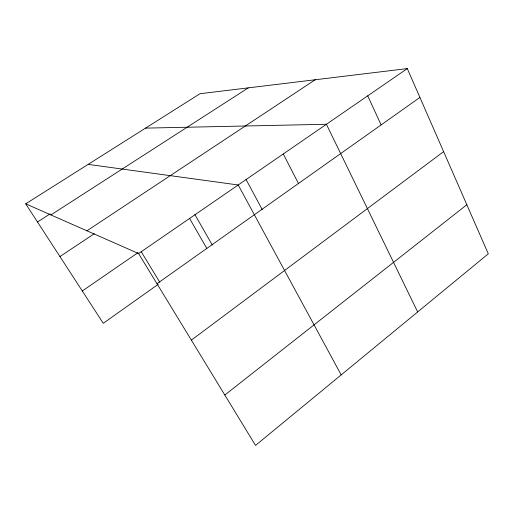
<?xml version="1.0" encoding="UTF-8"?>
<svg xmlns="http://www.w3.org/2000/svg" width="514" height="514" viewBox="0 0 514 514"><rect width="100%" height="100%" fill="white"/><g stroke="black" fill="none" stroke-linecap="round" stroke-linejoin="round"><path stroke-width="0.77" d="M224.817 395.022L466.84 204.739M191.362 340.139L443.621 151.636M156.976 283.734L419.912 97.435M158.228 284.3L103.263 323.287L25.7 203.827L200.004 93.721L407.3 68.593L488.3 253.807L255.529 445.407L138.587 253.556L25.7 203.827M138.587 253.556L407.3 68.593M82.285 290.982L138.067 252.618M59.932 256.557L94.287 233.709M86.93 230.805L315.21 79.76M37.49 221.99L50.121 213.875M50.912 214.936L248.268 87.875M145.552 128.121L326.416 124.272L417.651 311.959M88.157 164.377L238.213 184.982L341.18 374.899M141.099 251.5L159.777 282.225M189.589 218.45L206.808 248.429M194.87 214.518L212.269 245.005M245.994 179.354L262.224 209.577M283.291 153.956L298.454 183.498M367.716 95.842L381.118 124.921"/></g></svg>
